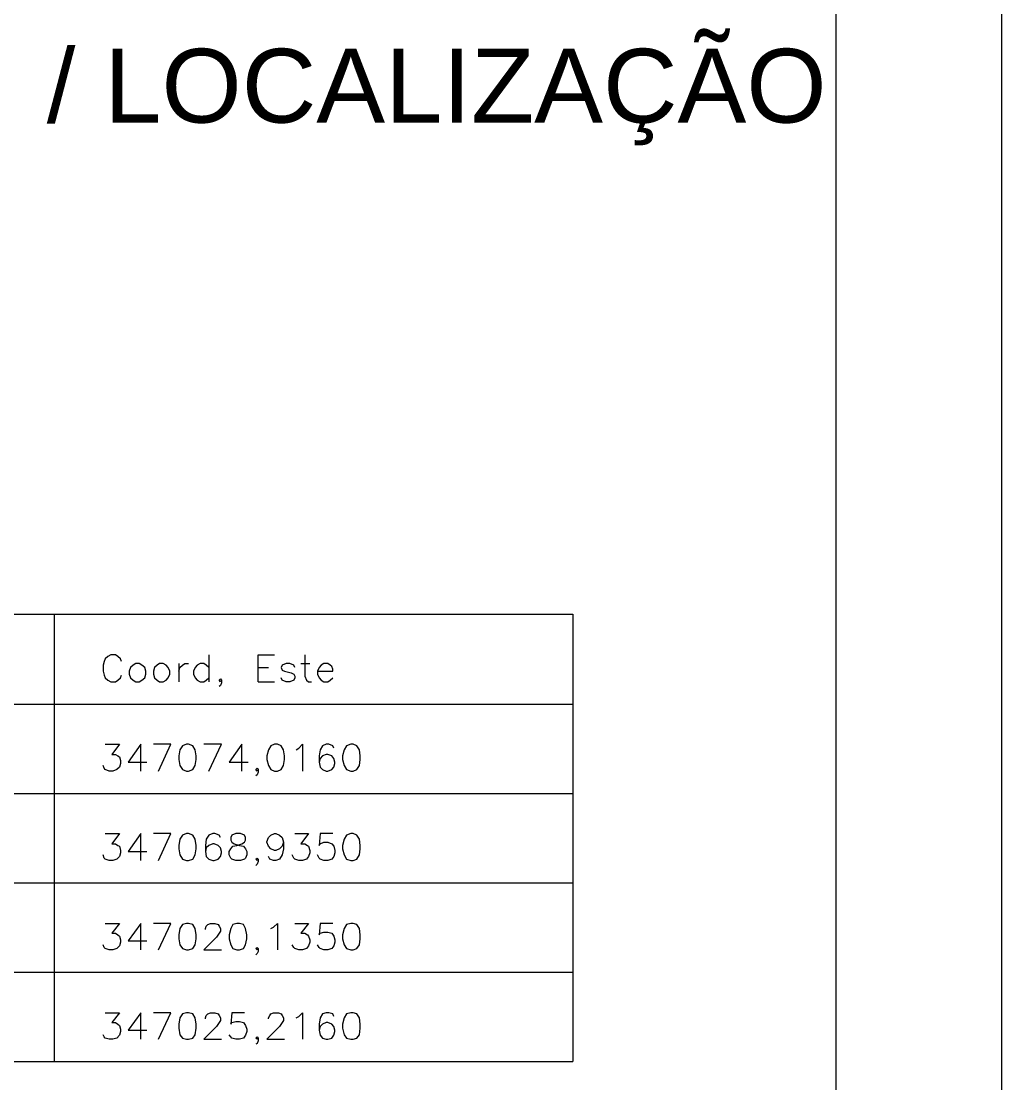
# Model space of a CAD drawing. Header units: millimetres. Extents: x 2928 to 3112, y 1220 to 1280.
# Drawn here: x 3007.25 to 3013.21, y 1239.62 to 1246.08 of the extents above; entities that cross this region are included whole.
import ezdxf
from ezdxf.xclip import XClip

# ---------------------------------------------------------------- set-up
doc = ezdxf.new("R2010")
doc.units = ezdxf.units.MM
doc.styles.add('Arial$001', font='arial.ttf', dxfattribs={"height": 3.564})

# ---------------------------------------------------------------- blocks, each defined once
blk = doc.blocks.new('MF1454BF0')
at = {"color": 7, "linetype": 'Continuous', "lineweight": 9, "true_color": 0x000007}
blk.add_lwpolyline([(840.458, 593.815), (0.562, 593.815), (0.562, 0.617), (840.458, 0.617)], close=True, dxfattribs=at)

msp = doc.modelspace()

# ---------------------------------------------------------------- linework, layer by layer
at = {"color": 7, "linetype": 'Continuous', "lineweight": 9, "true_color": 0x000007}
for points in [[(3012.20566, 1279.08083), (2931.06784, 1279.08083), (2931.06784, 1221.3), (3012.20566, 1221.3)], [(3007.94894, 1242.1703), (3007.93227, 1242.1603), (3007.9156, 1242.14697), (3007.90894, 1242.12363), (3007.90894, 1242.10697), (3007.9156, 1242.08363), (3007.93227, 1242.0703), (3007.94894, 1242.0603), (3007.96894, 1242.0603), (3007.9856, 1242.0703), (3008.00227, 1242.08363), (3008.00894, 1242.10697), (3008.00894, 1242.12363), (3008.00227, 1242.14697), (3007.9856, 1242.1603), (3007.96894, 1242.1703)], [(3008.09227, 1242.1703), (3008.07894, 1242.1603), (3008.06227, 1242.14697), (3008.0556, 1242.12363), (3008.0556, 1242.10697), (3008.06227, 1242.08363), (3008.07894, 1242.0703), (3008.09227, 1242.0603), (3008.1156, 1242.0603), (3008.13227, 1242.0703), (3008.14561, 1242.08363), (3008.15561, 1242.10697), (3008.15561, 1242.12363), (3008.14561, 1242.14697), (3008.13227, 1242.1603), (3008.1156, 1242.1703)], [(3008.25561, 1241.68029), (3008.23227, 1241.67029), (3008.21561, 1241.64696), (3008.20894, 1241.61029), (3008.20894, 1241.58696), (3008.21561, 1241.55029), (3008.23227, 1241.52696), (3008.25561, 1241.51696), (3008.26894, 1241.51696), (3008.29561, 1241.52696), (3008.30894, 1241.55029), (3008.31561, 1241.58696), (3008.31561, 1241.61029), (3008.30894, 1241.64696), (3008.29561, 1241.67029), (3008.26894, 1241.68029)], [(3008.79228, 1241.68029), (3008.76895, 1241.67029), (3008.75561, 1241.64696), (3008.74561, 1241.61029), (3008.74561, 1241.58696), (3008.75561, 1241.55029), (3008.76895, 1241.52696), (3008.79228, 1241.51696), (3008.80895, 1241.51696), (3008.83228, 1241.52696), (3008.84562, 1241.55029), (3008.85228, 1241.58696), (3008.85228, 1241.61029), (3008.84562, 1241.64696), (3008.83228, 1241.67029), (3008.80895, 1241.68029)], [(3009.25562, 1241.68029), (3009.22895, 1241.67029), (3009.21562, 1241.64696), (3009.20562, 1241.61029), (3009.20562, 1241.58696), (3009.21562, 1241.55029), (3009.22895, 1241.52696), (3009.25562, 1241.51696), (3009.26895, 1241.51696), (3009.29229, 1241.52696), (3009.30896, 1241.55029), (3009.31229, 1241.58696), (3009.31229, 1241.61029), (3009.30896, 1241.64696), (3009.29229, 1241.67029), (3009.26895, 1241.68029)], [(3008.25561, 1241.13695), (3008.23227, 1241.12695), (3008.21561, 1241.10362), (3008.20894, 1241.06362), (3008.20894, 1241.04362), (3008.21561, 1241.00695), (3008.23227, 1240.98028), (3008.25561, 1240.97362), (3008.26894, 1240.97362), (3008.29561, 1240.98028), (3008.30894, 1241.00695), (3008.31561, 1241.04362), (3008.31561, 1241.06362), (3008.30894, 1241.10362), (3008.29561, 1241.12695), (3008.26894, 1241.13695)], [(3008.55561, 1241.13695), (3008.53228, 1241.12695), (3008.52561, 1241.11362), (3008.52561, 1241.09695), (3008.53228, 1241.08362), (3008.54561, 1241.07362), (3008.57894, 1241.06362), (3008.60228, 1241.06028), (3008.61561, 1241.04362), (3008.62228, 1241.02695), (3008.62228, 1241.00695), (3008.61561, 1240.98695), (3008.60895, 1240.98028), (3008.58561, 1240.97362), (3008.55561, 1240.97362), (3008.53228, 1240.98028), (3008.52561, 1240.98695), (3008.51561, 1241.00695), (3008.51561, 1241.02695), (3008.52561, 1241.04362), (3008.53894, 1241.06028), (3008.56228, 1241.06362), (3008.59228, 1241.07362), (3008.60895, 1241.08362), (3008.61561, 1241.09695), (3008.61561, 1241.11362), (3008.60895, 1241.12695), (3008.58561, 1241.13695)], [(3009.25562, 1241.13695), (3009.22895, 1241.12695), (3009.21562, 1241.10362), (3009.20562, 1241.06362), (3009.20562, 1241.04362), (3009.21562, 1241.00695), (3009.22895, 1240.98028), (3009.25562, 1240.97362), (3009.26895, 1240.97362), (3009.29229, 1240.98028), (3009.30896, 1241.00695), (3009.31229, 1241.04362), (3009.31229, 1241.06362), (3009.30896, 1241.10362), (3009.29229, 1241.12695), (3009.26895, 1241.13695)], [(3008.25561, 1240.59028), (3008.23227, 1240.58361), (3008.21561, 1240.56028), (3008.20894, 1240.52028), (3008.20894, 1240.49694), (3008.21561, 1240.46028), (3008.23227, 1240.43694), (3008.25561, 1240.43028), (3008.26894, 1240.43028), (3008.29561, 1240.43694), (3008.30894, 1240.46028), (3008.31561, 1240.49694), (3008.31561, 1240.52028), (3008.30894, 1240.56028), (3008.29561, 1240.58361), (3008.26894, 1240.59028)], [(3008.56228, 1240.59028), (3008.53894, 1240.58361), (3008.52561, 1240.56028), (3008.51561, 1240.52028), (3008.51561, 1240.49694), (3008.52561, 1240.46028), (3008.53894, 1240.43694), (3008.56228, 1240.43028), (3008.57894, 1240.43028), (3008.60228, 1240.43694), (3008.61561, 1240.46028), (3008.62228, 1240.49694), (3008.62228, 1240.52028), (3008.61561, 1240.56028), (3008.60228, 1240.58361), (3008.57894, 1240.59028)], [(3009.25562, 1240.59028), (3009.22895, 1240.58361), (3009.21562, 1240.56028), (3009.20562, 1240.52028), (3009.20562, 1240.49694), (3009.21562, 1240.46028), (3009.22895, 1240.43694), (3009.25562, 1240.43028), (3009.26895, 1240.43028), (3009.29229, 1240.43694), (3009.30896, 1240.46028), (3009.31229, 1240.49694), (3009.31229, 1240.52028), (3009.30896, 1240.56028), (3009.29229, 1240.58361), (3009.26895, 1240.59028)], [(3008.25561, 1240.04694), (3008.23227, 1240.04027), (3008.21561, 1240.01694), (3008.20894, 1239.97694), (3008.20894, 1239.9536), (3008.21561, 1239.9136), (3008.23227, 1239.8936), (3008.25561, 1239.88693), (3008.26894, 1239.88693), (3008.29561, 1239.8936), (3008.30894, 1239.9136), (3008.31561, 1239.9536), (3008.31561, 1239.97694), (3008.30894, 1240.01694), (3008.29561, 1240.04027), (3008.26894, 1240.04694)], [(3009.25562, 1240.04694), (3009.22895, 1240.04027), (3009.21562, 1240.01694), (3009.20562, 1239.97694), (3009.20562, 1239.9536), (3009.21562, 1239.9136), (3009.22895, 1239.8936), (3009.25562, 1239.88693), (3009.26895, 1239.88693), (3009.29229, 1239.8936), (3009.30896, 1239.9136), (3009.31229, 1239.9536), (3009.31229, 1239.97694), (3009.30896, 1240.01694), (3009.29229, 1240.04027), (3009.26895, 1240.04694)]]:
    msp.add_lwpolyline(points, close=True, dxfattribs=at)
for points in [[(2995.67209, 1242.47031), (2997.70879, 1242.47031), (2999.07214, 1242.47031), (3001.73551, 1242.47031), (3004.06555, 1242.47031), (3007.45226, 1242.47031), (3010.60564, 1242.47031)], [(2995.67209, 1242.47031), (2995.67209, 1239.75027), (2997.70879, 1239.75027), (2999.07214, 1239.75027), (3001.73551, 1239.75027), (3004.06555, 1239.75027), (3007.45226, 1239.75027), (3010.60564, 1239.75027)], [(3007.45226, 1242.47031), (3007.45226, 1239.75027), (3007.45226, 1239.75027)], [(3007.45226, 1242.47031), (3007.45226, 1239.75027), (3007.45226, 1239.75027)], [(3010.60564, 1242.47031), (3010.60564, 1239.75027), (3010.60564, 1239.75027)], [(3010.60564, 1242.47031), (3010.60564, 1239.75027), (3010.60564, 1239.75027)], [(3007.86227, 1242.18363), (3007.8556, 1242.2003), (3007.83893, 1242.21363), (3007.8256, 1242.22363), (3007.7956, 1242.22363), (3007.77893, 1242.21363), (3007.76227, 1242.2003), (3007.7556, 1242.18363), (3007.74893, 1242.1603), (3007.74893, 1242.12363), (3007.7556, 1242.1003), (3007.76227, 1242.08363), (3007.77893, 1242.0703), (3007.7956, 1242.0603), (3007.8256, 1242.0603), (3007.83893, 1242.0703), (3007.8556, 1242.08363), (3007.86227, 1242.1003)], [(3008.39228, 1242.22363), (3008.39228, 1242.0603), (3008.39228, 1242.0603)], [(3008.69228, 1242.0603), (3008.69228, 1242.22363), (3008.79228, 1242.22363)], [(3008.97562, 1242.22363), (3008.97562, 1242.09363), (3008.98562, 1242.0703), (3008.99895, 1242.0603), (3009.01562, 1242.0603)], [(3008.20894, 1242.1703), (3008.20894, 1242.0603), (3008.20894, 1242.0603)], [(3008.20894, 1242.12363), (3008.21561, 1242.14697), (3008.23227, 1242.1603), (3008.24561, 1242.1703), (3008.26894, 1242.1703)], [(3008.39228, 1242.14697), (3008.37561, 1242.1603), (3008.36227, 1242.1703), (3008.33894, 1242.1703), (3008.32227, 1242.1603), (3008.30894, 1242.14697), (3008.29894, 1242.12363), (3008.29894, 1242.10697), (3008.30894, 1242.08363), (3008.32227, 1242.0703), (3008.33894, 1242.0603), (3008.36227, 1242.0603), (3008.37561, 1242.0703), (3008.39228, 1242.08363)], [(3008.69228, 1242.14697), (3008.75561, 1242.14697), (3008.75561, 1242.14697)], [(3008.91562, 1242.14697), (3008.90895, 1242.1603), (3008.88562, 1242.1703), (3008.86228, 1242.1703), (3008.83895, 1242.1603), (3008.83228, 1242.14697), (3008.83895, 1242.1303), (3008.85228, 1242.12363), (3008.89228, 1242.11363), (3008.90895, 1242.10697), (3008.91562, 1242.09363), (3008.91562, 1242.08363), (3008.90895, 1242.0703), (3008.88562, 1242.0603), (3008.86228, 1242.0603), (3008.83895, 1242.0703), (3008.83228, 1242.08363)], [(3008.95228, 1242.1703), (3009.00562, 1242.1703), (3009.00562, 1242.1703)], [(3009.05228, 1242.12363), (3009.14562, 1242.12363), (3009.14562, 1242.13697), (3009.13895, 1242.15363), (3009.12895, 1242.1603), (3009.11562, 1242.1703), (3009.09229, 1242.1703), (3009.07562, 1242.1603), (3009.06228, 1242.14697), (3009.05228, 1242.12363), (3009.05228, 1242.10697), (3009.06228, 1242.08363), (3009.07562, 1242.0703), (3009.09229, 1242.0603), (3009.11562, 1242.0603), (3009.12895, 1242.0703), (3009.14562, 1242.08363)], [(3008.46894, 1242.0703), (3008.46228, 1242.0603), (3008.45561, 1242.0703), (3008.46228, 1242.07697), (3008.46894, 1242.0703), (3008.46894, 1242.05363), (3008.46228, 1242.03697), (3008.45561, 1242.0303)], [(3008.69228, 1242.0603), (3008.79228, 1242.0603), (3008.79228, 1242.0603)], [(2995.67209, 1241.92363), (2997.70879, 1241.92363), (2999.07214, 1241.92363), (3001.73551, 1241.92363), (3004.06555, 1241.92363), (3007.45226, 1241.92363), (3010.60564, 1241.92363)], [(3007.76227, 1241.68029), (3007.84893, 1241.68029), (3007.80227, 1241.61696), (3007.8256, 1241.61696), (3007.83893, 1241.61029), (3007.84893, 1241.60363), (3007.8556, 1241.58029), (3007.8556, 1241.56363), (3007.84893, 1241.54029), (3007.83227, 1241.52696), (3007.80893, 1241.51696), (3007.7856, 1241.51696), (3007.76227, 1241.52696), (3007.7556, 1241.53363), (3007.74893, 1241.55029)], [(3007.97894, 1241.51696), (3007.97894, 1241.68029), (3007.90227, 1241.57029), (3008.0156, 1241.57029)], [(3008.0856, 1241.51696), (3008.16227, 1241.68029), (3008.0556, 1241.68029)], [(3008.39228, 1241.51696), (3008.46894, 1241.68029), (3008.36227, 1241.68029)], [(3008.59228, 1241.51696), (3008.59228, 1241.68029), (3008.51561, 1241.57029), (3008.63228, 1241.57029)], [(3008.92228, 1241.64696), (3008.93895, 1241.65696), (3008.96228, 1241.68029), (3008.96228, 1241.51696)], [(3009.15229, 1241.65696), (3009.14562, 1241.67029), (3009.12229, 1241.68029), (3009.10562, 1241.68029), (3009.08229, 1241.67029), (3009.06895, 1241.64696), (3009.06228, 1241.61029), (3009.06228, 1241.57029), (3009.06895, 1241.54029), (3009.08229, 1241.52696), (3009.10562, 1241.51696), (3009.11562, 1241.51696), (3009.13895, 1241.52696), (3009.15229, 1241.54029), (3009.15895, 1241.56363), (3009.15895, 1241.57029), (3009.15229, 1241.59363), (3009.13895, 1241.61029), (3009.11562, 1241.61696), (3009.10562, 1241.61696), (3009.08229, 1241.61029), (3009.06895, 1241.59363), (3009.06228, 1241.57029)], [(3008.69228, 1241.52696), (3008.68561, 1241.51696), (3008.67895, 1241.52696), (3008.68561, 1241.53363), (3008.69228, 1241.52696), (3008.69228, 1241.51029), (3008.68561, 1241.49362), (3008.67895, 1241.48696)], [(2995.67209, 1241.38029), (2997.70879, 1241.38029), (2999.07214, 1241.38029), (3001.73551, 1241.38029), (3004.06555, 1241.38029), (3007.45226, 1241.38029), (3010.60564, 1241.38029)], [(3007.76227, 1241.13695), (3007.84893, 1241.13695), (3007.80227, 1241.07362), (3007.8256, 1241.07362), (3007.83893, 1241.06362), (3007.84893, 1241.06028), (3007.8556, 1241.03362), (3007.8556, 1241.02028), (3007.84893, 1240.99695), (3007.83227, 1240.98028), (3007.80893, 1240.97362), (3007.7856, 1240.97362), (3007.76227, 1240.98028), (3007.7556, 1240.98695), (3007.74893, 1241.00695)], [(3007.97894, 1240.97362), (3007.97894, 1241.13695), (3007.90227, 1241.02695), (3008.0156, 1241.02695)], [(3008.0856, 1240.97362), (3008.16227, 1241.13695), (3008.0556, 1241.13695)], [(3008.46228, 1241.11362), (3008.45561, 1241.12695), (3008.42894, 1241.13695), (3008.41561, 1241.13695), (3008.39228, 1241.12695), (3008.37561, 1241.10362), (3008.37228, 1241.06362), (3008.37228, 1241.02695), (3008.37561, 1240.99695), (3008.39228, 1240.98028), (3008.41561, 1240.97362), (3008.42561, 1240.97362), (3008.44894, 1240.98028), (3008.46228, 1240.99695), (3008.46894, 1241.02028), (3008.46894, 1241.02695), (3008.46228, 1241.05028), (3008.44894, 1241.06362), (3008.42561, 1241.07362), (3008.41561, 1241.07362), (3008.39228, 1241.06362), (3008.37561, 1241.05028), (3008.37228, 1241.02695)], [(3008.84562, 1241.08362), (3008.83895, 1241.06028), (3008.82228, 1241.04362), (3008.79895, 1241.03362), (3008.79228, 1241.03362), (3008.76895, 1241.04362), (3008.75561, 1241.06028), (3008.74561, 1241.08362), (3008.74561, 1241.08695), (3008.75561, 1241.11362), (3008.76895, 1241.12695), (3008.79228, 1241.13695), (3008.79895, 1241.13695), (3008.82228, 1241.12695), (3008.83895, 1241.11362), (3008.84562, 1241.08362), (3008.84562, 1241.04362), (3008.83895, 1241.00695), (3008.82228, 1240.98028), (3008.79895, 1240.97362), (3008.78561, 1240.97362), (3008.76228, 1240.98028), (3008.75561, 1240.99695)], [(3008.91562, 1241.13695), (3008.99895, 1241.13695), (3008.95228, 1241.07362), (3008.97562, 1241.07362), (3008.99228, 1241.06362), (3008.99895, 1241.06028), (3009.00562, 1241.03362), (3009.00562, 1241.02028), (3008.99895, 1240.99695), (3008.98562, 1240.98028), (3008.96228, 1240.97362), (3008.93895, 1240.97362), (3008.91562, 1240.98028), (3008.90895, 1240.98695), (3008.89895, 1241.00695)], [(3009.14562, 1241.13695), (3009.06895, 1241.13695), (3009.06228, 1241.06362), (3009.06895, 1241.07362), (3009.09229, 1241.08362), (3009.11562, 1241.08362), (3009.13895, 1241.07362), (3009.15229, 1241.06028), (3009.15895, 1241.03362), (3009.15895, 1241.02028), (3009.15229, 1240.99695), (3009.13895, 1240.98028), (3009.11562, 1240.97362), (3009.09229, 1240.97362), (3009.06895, 1240.98028), (3009.06228, 1240.98695), (3009.05228, 1241.00695)], [(3008.69228, 1240.98028), (3008.68561, 1240.97362), (3008.67895, 1240.98028), (3008.68561, 1240.98695), (3008.69228, 1240.98028), (3008.69228, 1240.96695), (3008.68561, 1240.95028), (3008.67895, 1240.94362)], [(2995.67209, 1240.83695), (2997.70879, 1240.83695), (2999.07214, 1240.83695), (3001.73551, 1240.83695), (3004.06555, 1240.83695), (3007.45226, 1240.83695), (3010.60564, 1240.83695)], [(3007.76227, 1240.59028), (3007.84893, 1240.59028), (3007.80227, 1240.53028), (3007.8256, 1240.53028), (3007.83893, 1240.52028), (3007.84893, 1240.51361), (3007.8556, 1240.49028), (3007.8556, 1240.47694), (3007.84893, 1240.45361), (3007.83227, 1240.43694), (3007.80893, 1240.43028), (3007.7856, 1240.43028), (3007.76227, 1240.43694), (3007.7556, 1240.44361), (3007.74893, 1240.46028)], [(3007.97894, 1240.43028), (3007.97894, 1240.59028), (3007.90227, 1240.48361), (3008.0156, 1240.48361)], [(3008.0856, 1240.43028), (3008.16227, 1240.59028), (3008.0556, 1240.59028)], [(3008.37228, 1240.55361), (3008.37228, 1240.56028), (3008.37561, 1240.57361), (3008.38561, 1240.58361), (3008.40228, 1240.59028), (3008.42894, 1240.59028), (3008.44894, 1240.58361), (3008.45561, 1240.57361), (3008.46228, 1240.56028), (3008.46228, 1240.54361), (3008.45561, 1240.53028), (3008.43894, 1240.50694), (3008.36227, 1240.43028), (3008.46894, 1240.43028)], [(3008.76895, 1240.56028), (3008.78561, 1240.56694), (3008.80895, 1240.59028), (3008.80895, 1240.43028)], [(3008.91562, 1240.59028), (3008.99895, 1240.59028), (3008.95228, 1240.53028), (3008.97562, 1240.53028), (3008.99228, 1240.52028), (3008.99895, 1240.51361), (3009.00562, 1240.49028), (3009.00562, 1240.47694), (3008.99895, 1240.45361), (3008.98562, 1240.43694), (3008.96228, 1240.43028), (3008.93895, 1240.43028), (3008.91562, 1240.43694), (3008.90895, 1240.44361), (3008.89895, 1240.46028)], [(3009.14562, 1240.59028), (3009.06895, 1240.59028), (3009.06228, 1240.52028), (3009.06895, 1240.53028), (3009.09229, 1240.53694), (3009.11562, 1240.53694), (3009.13895, 1240.53028), (3009.15229, 1240.51361), (3009.15895, 1240.49028), (3009.15895, 1240.47694), (3009.15229, 1240.45361), (3009.13895, 1240.43694), (3009.11562, 1240.43028), (3009.09229, 1240.43028), (3009.06895, 1240.43694), (3009.06228, 1240.44361), (3009.05228, 1240.46028)], [(3008.69228, 1240.43694), (3008.68561, 1240.43028), (3008.67895, 1240.43694), (3008.68561, 1240.44361), (3008.69228, 1240.43694), (3008.69228, 1240.42028), (3008.68561, 1240.40694), (3008.67895, 1240.40028)], [(2995.67209, 1240.29361), (2997.70879, 1240.29361), (2999.07214, 1240.29361), (3001.73551, 1240.29361), (3004.06555, 1240.29361), (3007.45226, 1240.29361), (3010.60564, 1240.29361)], [(3007.76227, 1240.04694), (3007.84893, 1240.04694), (3007.80227, 1239.98694), (3007.8256, 1239.98694), (3007.83893, 1239.97694), (3007.84893, 1239.97027), (3007.8556, 1239.94694), (3007.8556, 1239.9336), (3007.84893, 1239.91027), (3007.83227, 1239.8936), (3007.80893, 1239.88693), (3007.7856, 1239.88693), (3007.76227, 1239.8936), (3007.7556, 1239.90027), (3007.74893, 1239.9136)], [(3007.97894, 1239.88693), (3007.97894, 1240.04694), (3007.90227, 1239.94027), (3008.0156, 1239.94027)], [(3008.0856, 1239.88693), (3008.16227, 1240.04694), (3008.0556, 1240.04694)], [(3008.37228, 1240.01027), (3008.37228, 1240.01694), (3008.37561, 1240.03027), (3008.38561, 1240.04027), (3008.40228, 1240.04694), (3008.42894, 1240.04694), (3008.44894, 1240.04027), (3008.45561, 1240.03027), (3008.46228, 1240.01694), (3008.46228, 1240.00027), (3008.45561, 1239.98694), (3008.43894, 1239.9636), (3008.36227, 1239.88693), (3008.46894, 1239.88693)], [(3008.60895, 1240.04694), (3008.53228, 1240.04694), (3008.52561, 1239.97694), (3008.53228, 1239.98694), (3008.55561, 1239.9936), (3008.57894, 1239.9936), (3008.60228, 1239.98694), (3008.61561, 1239.97027), (3008.62228, 1239.94694), (3008.62228, 1239.9336), (3008.61561, 1239.91027), (3008.60228, 1239.8936), (3008.57894, 1239.88693), (3008.55561, 1239.88693), (3008.53228, 1239.8936), (3008.52561, 1239.90027), (3008.51561, 1239.9136)], [(3008.75561, 1240.01027), (3008.75561, 1240.01694), (3008.76228, 1240.03027), (3008.76895, 1240.04027), (3008.78561, 1240.04694), (3008.81561, 1240.04694), (3008.83228, 1240.04027), (3008.83895, 1240.03027), (3008.84562, 1240.01694), (3008.84562, 1240.00027), (3008.83895, 1239.98694), (3008.82228, 1239.9636), (3008.74561, 1239.88693), (3008.85228, 1239.88693)], [(3008.92228, 1240.01694), (3008.93895, 1240.0236), (3008.96228, 1240.04694), (3008.96228, 1239.88693)], [(3009.15229, 1240.0236), (3009.14562, 1240.04027), (3009.12229, 1240.04694), (3009.10562, 1240.04694), (3009.08229, 1240.04027), (3009.06895, 1240.01694), (3009.06228, 1239.97694), (3009.06228, 1239.94027), (3009.06895, 1239.91027), (3009.08229, 1239.8936), (3009.10562, 1239.88693), (3009.11562, 1239.88693), (3009.13895, 1239.8936), (3009.15229, 1239.91027), (3009.15895, 1239.9336), (3009.15895, 1239.94027), (3009.15229, 1239.9636), (3009.13895, 1239.97694), (3009.11562, 1239.98694), (3009.10562, 1239.98694), (3009.08229, 1239.97694), (3009.06895, 1239.9636), (3009.06228, 1239.94027)], [(3008.69228, 1239.8936), (3008.68561, 1239.88693), (3008.67895, 1239.8936), (3008.68561, 1239.90027), (3008.69228, 1239.8936), (3008.69228, 1239.87693), (3008.68561, 1239.86027), (3008.67895, 1239.85693)]]:
    msp.add_lwpolyline(points, dxfattribs=at)

# ---------------------------------------------------------------- block references
at = {"color": 7, "true_color": 0xffffff}
ref = msp.add_blockref('MF1454BF0', (2928.49447, 1220.2311), dxfattribs=dict(at, xscale=0.100799677, yscale=0.100799677, zscale=0.100799677))
XClip(ref).set_block_clipping_path([(0, 0.4188235294), (841.02, 594.08)])

# ---------------------------------------------------------------- texts
at = {"color": 7, "true_color": 0x000007, "style": 'Arial$001'}
msp.add_text('PLANTA SITUAÇÃO / LOCALIZAÇÃO', height=0.4490462, dxfattribs=at).set_placement((3001.41218, 1245.46035))

doc.saveas('drawing.dxf')
